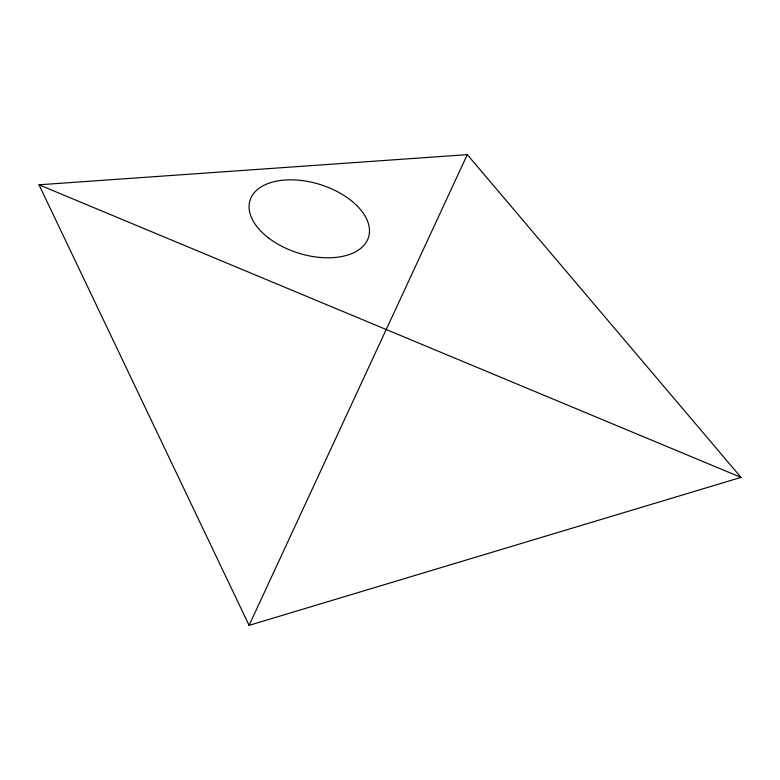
<?xml version="1.0" encoding="UTF-8"?>
<svg xmlns="http://www.w3.org/2000/svg" width="780" height="780" viewBox="0 0 780 780"><rect width="100%" height="100%" fill="white"/><g stroke="black" fill="none" stroke-linecap="round" stroke-linejoin="round"><path stroke-width="1.17" d="M249.083 625.365L467.288 154.635L741 477.389L249.083 625.365L39 184.792L467.288 154.635M39 184.792L741 477.389M268.476 237.89A62.059 35.958 17.3 0 0 368.014 238.729A62.059 35.958 17.3 0 0 291.34 179.829A62.059 35.958 17.3 0 0 268.476 237.89"/></g></svg>
